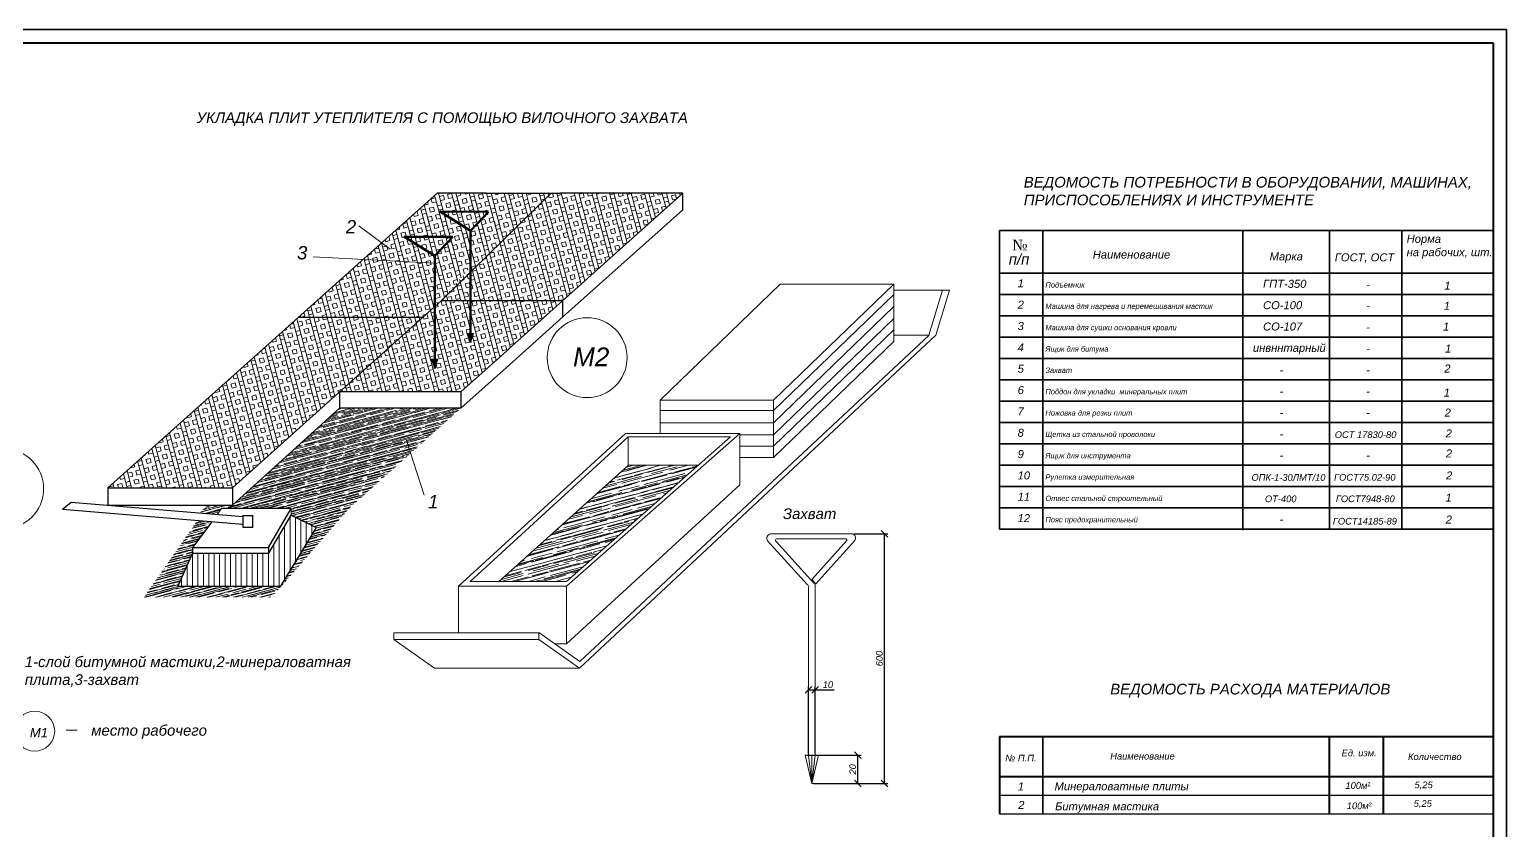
# Model space of a CAD drawing. Header units: millimetres. Extents: x 3254 to 5837, y -104 to 1724.
# Drawn here: x 5283 to 5837, y 795 to 1095 of the extents above; entities that cross this region are included whole.
import ezdxf

# ---------------------------------------------------------------- set-up
doc = ezdxf.new("R2010")
doc.units = ezdxf.units.MM
for name, color, linetype, lineweight in [('Нормальная', 5, 'Continuous', 25), ('Основная', 7, 'Continuous', 40), ('Средняя', 94, 'Continuous', 30), ('Толстая', 6, 'Continuous', 35), ('Тонкая', 6, 'Continuous', 13)]:
    doc.layers.add(name, color=color, linetype=linetype, lineweight=lineweight)
doc.styles.get("Standard").update_dxf_attribs({"font": 'ARIALI.TTF'})
doc.dimstyles.new('ISO-25', dxfattribs={"dimtxt": 2.5, "dimasz": 2.5, "dimexe": 1.25, "dimexo": 0.625, "dimtad": 1, "dimtxsty": 'Standard', "dimcen": 2.5, "dimadec": 0, "dimazin": 0, "dimtfac": 1, "dimtmove": 0, "dimatfit": 3, "dimfxl": 0, "dimarcsym": 0})
pattern_1 = [(15, (11582.336, -3953.8289), (2.37009657, 1.94986621), [19.05, -2.54, 6.35, -1.27]), (15, (11583.8032, -3952.7784), (-1.66389705, 1.30284513), [3.81, -0.4191, 7.62, -0.9525]), (15, (11582.66994, -3952.62185), (6.15874503, 2.53114726), [10.16, -1.778, 5.08, -1.27])]
pattern_2 = [(105, (11582.336, -3877.091), (-6.133629, -1.643501), []), (105, (11583.8694, -3876.68), (-6.133629, -1.643501), []), (15, (11582.336, -3877.091), (-1.643501, 6.133629), [-1.5875, 1.5875]), (15, (11581.925, -3875.558), (-1.643501, 6.133629), [-1.5875, 1.5875]), (15, (11581.514, -3874.0243), (-1.643501, 6.133629), [1.5875, -1.5875]), (15, (11581.1034, -3872.491), (-1.643501, 6.133629), [1.5875, -1.5875]), (105, (11585.403, -3876.2694), (-6.133629, -1.643501), [1.5875, -1.5875]), (105, (11586.936, -3875.8585), (-6.133629, -1.643501), [1.5875, -1.5875])]

# ---------------------------------------------------------------- blocks, each defined once
blk = doc.blocks.new('_OBLIQUE')
at = {"color": 0, "linetype": 'ByBlock'}
blk.add_line((-0.5, -0.5), (0.5, 0.5), dxfattribs=at)
blk = doc.blocks.new('*D473')
at = {"layer": 'DEFPOINTS', "color": 0}
for p in [(5591.56, 905.73), (5603.54, 905.73), (5594.12, 812.2)]:
    blk.add_point(p, dxfattribs=at)
at = {"layer": 'Тонкая', "color": 0, "lineweight": -2}
for p, q in [((5592.19, 905.73), (5604.79, 905.73)), ((5603.54, 812.2), (5603.54, 905.73)), ((5594.75, 812.2), (5604.79, 812.2))]:
    blk.add_line(p, q, dxfattribs=at)
at = {"layer": 'Тонкая', "color": 0, "lineweight": -2, "xscale": 2.5, "yscale": 2.5, "zscale": 2.5}
for p, rotation in [((5603.54, 905.73), 90), ((5603.54, 812.2), 270)]:
    blk.add_blockref('_OBLIQUE', p, dxfattribs=dict(at, rotation=rotation))
at = {"layer": 'Тонкая', "color": 0, "insert": (5601.64, 858.97), "char_height": 2.5, "attachment_point": 5, "rotation": 90}
blk.add_mtext('600', dxfattribs=at)
blk = doc.blocks.new('*D475')
at = {"layer": 'DEFPOINTS', "color": 0}
for p in [(5577.51, 847.27), (5575.08, 822.73), (5577.51, 822.73)]:
    blk.add_point(p, dxfattribs=at)
at = {"layer": 'Тонкая', "color": 0, "lineweight": -2}
for p, q in [((5575.08, 823.35), (5575.08, 848.52)), ((5575.08, 847.27), (5577.51, 847.27)), ((5577.51, 823.35), (5577.51, 848.52)), ((5577.51, 847.27), (5584.66, 847.27))]:
    blk.add_line(p, q, dxfattribs=at)
at = {"layer": 'Тонкая', "color": 0, "lineweight": -2, "xscale": 2.5, "yscale": 2.5, "zscale": 2.5, "rotation": 180}
blk.add_blockref('_OBLIQUE', (5575.08, 847.27), dxfattribs=at)
at = {"layer": 'Тонкая', "color": 0, "lineweight": -2, "xscale": 2.5, "yscale": 2.5, "zscale": 2.5}
blk.add_blockref('_OBLIQUE', (5577.51, 847.27), dxfattribs=at)
at = {"layer": 'Тонкая', "color": 0, "insert": (5582.33, 849.17), "char_height": 2.5, "attachment_point": 5}
blk.add_mtext('10', dxfattribs=at)
blk = doc.blocks.new('*D474')
at = {"layer": 'DEFPOINTS', "color": 0}
for p in [(5573.76, 822.73), (5593.53, 822.73), (5576.29, 812.2)]:
    blk.add_point(p, dxfattribs=at)
at = {"layer": 'Тонкая', "color": 0, "lineweight": -2}
for p, q in [((5574.38, 822.73), (5594.78, 822.73)), ((5593.53, 812.2), (5593.53, 822.73)), ((5576.92, 812.2), (5594.78, 812.2))]:
    blk.add_line(p, q, dxfattribs=at)
at = {"layer": 'Тонкая', "color": 0, "lineweight": -2, "xscale": 2.5, "yscale": 2.5, "zscale": 2.5}
for p, rotation in [((5593.53, 822.73), 90), ((5593.53, 812.2), 270)]:
    blk.add_blockref('_OBLIQUE', p, dxfattribs=dict(at, rotation=rotation))
at = {"layer": 'Тонкая', "color": 0, "insert": (5591.63, 817.46), "char_height": 2.5, "attachment_point": 5, "rotation": 90}
blk.add_mtext('20', dxfattribs=at)

msp = doc.modelspace()

# ---------------------------------------------------------------- hatches: boundary and pattern name
at = {"layer": 'Тонкая'}
h = msp.add_hatch(dxfattribs=at)
h.set_pattern_fill('BOX', color=0, scale=0.25, angle=15, style=0)
h.set_pattern_definition(pattern_2)
h.paths.add_polyline_path([(5390.731, 993.086), (5383.677, 986.766), (5430.294, 986.766), (5434.943, 990.93), (5434.943, 1009.935), (5423.306, 1017.21), (5427.448, 1018.39), (5432.598, 1019.568), (5432.199, 1021.481), (5436.261, 1023.056), (5440.061, 1021.585), (5439.473, 1023.228), (5444.427, 1025.248), (5444.261, 1025.316), (5442.339, 1024.877), (5441.94, 1026.79), (5446.002, 1028.365), (5449.116, 1027.16), (5453.846, 1032.568), (5454.159, 1033.478), (5435.822, 1033.478)])
h.paths.add_polyline_path([(5434.943, 990.93), (5437.349, 993.086), (5448.317, 1005.793), (5448.317, 1019.429), (5441.681, 1017.056), (5434.943, 1009.935)], flags=17)
h.paths.add_polyline_path([(5448.317, 1005.793), (5458.526, 1017.622), (5459.752, 1023.688, -0.0495224), (5458.664, 1023.13), (5448.317, 1019.429)])
h = msp.add_hatch(dxfattribs=at)
h.set_pattern_fill('BOX', color=0, scale=0.25, angle=15, style=0)
h.set_pattern_definition(pattern_2)
h.paths.add_polyline_path([(5473.44, 1033.478), (5453.668, 1033.478), (5435.822, 1033.478), (5416.784, 1016.424), (5416.784, 1008.131), (5434.943, 1007.177), (5434.943, 990.93), (5437.349, 993.086), (5458.526, 1017.622)])
h = msp.add_hatch(dxfattribs=at)
h.set_pattern_fill('BOX', color=0, scale=0.25, angle=15, style=0)
h.set_pattern_definition(pattern_2)
h.paths.add_polyline_path([(5527.901, 1033.478), (5482.032, 1033.478), (5473.44, 1033.478), (5458.526, 1017.622), (5448.317, 1005.793), (5448.317, 993.086), (5464.311, 993.086), (5481.826, 993.086), (5482.81, 993.086)])
h.paths.add_polyline_path([(5482.81, 993.086), (5481.826, 993.086), (5464.311, 993.086), (5448.317, 993.086), (5448.317, 980.852), (5449.421, 980.852), (5448.317, 977.39), (5447.025, 980.852), (5448.317, 980.852), (5448.317, 993.086), (5437.349, 993.086), (5434.943, 990.93), (5434.943, 971.171), (5436.047, 971.171), (5434.943, 967.71), (5433.651, 971.171), (5434.943, 971.171), (5434.943, 990.93), (5416.784, 974.664), (5416.784, 958.953), (5444.707, 958.953), (5462.912, 975.26)])
h = msp.add_hatch(dxfattribs=at)
h.set_pattern_fill('BOX', color=0, scale=0.25, angle=15, style=0)
h.set_pattern_definition([(105, (11582.336, -3928.8256), (-6.133629, -1.643501), []), (105, (11583.8694, -3928.415), (-6.133629, -1.643501), []), (15, (11582.336, -3928.8256), (-1.643501, 6.133629), [-1.5875, 1.5875]), (15, (11581.925, -3927.292), (-1.643501, 6.133629), [-1.5875, 1.5875]), (15, (11581.514, -3925.759), (-1.643501, 6.133629), [1.5875, -1.5875]), (15, (11581.1034, -3924.2254), (-1.643501, 6.133629), [1.5875, -1.5875]), (105, (11585.403, -3928.004), (-6.133629, -1.643501), [1.5875, -1.5875]), (105, (11586.936, -3927.593), (-6.133629, -1.643501), [1.5875, -1.5875])])
h.paths.add_polyline_path([(5448.317, 1005.793), (5437.349, 993.086), (5448.317, 993.086)])
h = msp.add_hatch(dxfattribs=at)
h.set_pattern_fill('BOX', color=0, scale=0.25, angle=15, style=0)
h.set_pattern_definition(pattern_2)
h.paths.add_polyline_path([(5416.784, 974.664), (5399.246, 958.953), (5416.784, 958.953)], flags=17)
h.paths.add_polyline_path([(5416.784, 974.664), (5416.784, 986.766), (5383.677, 986.766), (5312.437, 922.95), (5359.054, 922.95)])
h.paths.add_polyline_path([(5430.294, 986.766), (5416.784, 986.766), (5416.784, 974.664)])
h = msp.add_hatch(color=0, dxfattribs=at)
h.paths.add_polyline_path([(5448.317, 980.852), (5447.025, 980.852), (5448.317, 977.39)])
h.paths.add_polyline_path([(5449.421, 980.852), (5448.317, 980.852), (5448.317, 977.39)])
h = msp.add_hatch(color=0, dxfattribs=at)
h.paths.add_polyline_path([(5434.943, 971.171), (5433.651, 971.171), (5434.943, 967.71)])
h.paths.add_polyline_path([(5436.047, 971.171), (5434.943, 971.171), (5434.943, 967.71)])
h = msp.add_hatch(dxfattribs=at)
h.set_pattern_fill('AR-RROOF', color=0, scale=0.05, angle=15, style=0)
h.set_pattern_definition(pattern_1)
h.paths.add_polyline_path([(5444.707, 952.782), (5399.246, 952.782), (5359.054, 916.534), (5403.027, 915.511)])
h = msp.add_hatch(dxfattribs=at)
h.set_pattern_fill('AR-RROOF', color=0, scale=0.078, angle=15, style=0)
h.set_pattern_definition([(15, (14974.0803, -6655.4799), (3.69735065, 3.0417913), [29.718, -3.9624, 9.906, -1.9812]), (15, (14976.3691, -6653.841), (-2.5956794, 2.0324384), [5.9436, -0.653796, 11.8872, -1.4859]), (15, (14974.6013, -6653.5968), (9.60764225, 3.94858972), [15.8496, -2.77368, 7.9248, -1.9812])])
h.paths.add_polyline_path([(5458.852, 887.904), (5484.282, 887.904), (5533.731, 931.425), (5507.385, 931.425)])
h = msp.add_hatch(dxfattribs=at)
h.set_pattern_fill('AR-RROOF', color=0, scale=0.05, angle=15, style=0)
h.set_pattern_definition(pattern_1)
h.paths.add_polyline_path([(5403.028, 915.511), (5359.308, 916.528), (5358.003, 915.176), (5381.101, 915.176), (5381.097, 915.169), (5381.097, 912.788), (5390.454, 908.055), (5377.131, 886.158), (5338.669, 886.158), (5344.118, 898.534), (5344.118, 900.619), (5351.319, 910.284), (5346.03, 910.733), (5325.924, 881.928), (5373.787, 881.928)])
h = msp.add_hatch(dxfattribs=at)
h.set_pattern_fill('AR-RROOF', color=0, scale=0.05, angle=15, style=0)
h.set_pattern_definition(pattern_1)
h.paths.add_polyline_path([(5354.964, 915.176), (5358.003, 915.176), (5359.308, 916.528), (5359.054, 916.534), (5349.762, 916.534), (5346.902, 913.569), (5353.359, 913.022)])
h = msp.add_hatch(dxfattribs=at)
h.set_pattern_fill('LINE', color=0, scale=0.64, angle=90, style=0)
h.set_pattern_definition([(90, (21457.8796, -11392.392), (-2.032, 1e-16), [])])
h.paths.add_polyline_path([(5390.454, 908.055), (5381.101, 912.786), (5372.761, 898.534), (5344.118, 898.534), (5338.669, 886.158), (5377.131, 886.158)])

# ---------------------------------------------------------------- linework, layer by layer
at = {"layer": 'Основная'}
msp.add_line((5015.709, 1089.754), (5831.709, 1089.754), dxfattribs=at)
at = {"layer": 'Основная', "color": 0}
for p, q in [((5831.709, 1089.754), (5831.709, 505.754)), ((5646.699, 829.719), (5831.699, 829.719)), ((5646.699, 829.719), (5646.699, 800.719)), ((5770.284, 829.719), (5770.284, 800.719)), ((5790.532, 829.719), (5790.532, 800.719)), ((5646.699, 814.719), (5831.699, 814.719))]:
    msp.add_line(p, q, dxfattribs=at)
at = {"layer": 'Средняя', "color": 0, "lineweight": 30}
for p, q in [((5481.731, 985.889), (5527.901, 1027.175)), ((5444.707, 952.782), (5462.912, 969.061))]:
    msp.add_line(p, q, dxfattribs=at)
at = {"layer": 'Толстая', "color": 0}
for p, q in [((4995.709, 1094.754), (5836.709, 1094.754)), ((5836.709, 1094.754), (5836.709, 500.754)), ((5646.676, 1019.42), (5831.629, 1019.42)), ((5646.676, 1019.42), (5646.676, 907.42)), ((5662.85, 1019.42), (5662.85, 907.42)), ((5737.917, 1019.42), (5737.917, 907.151)), ((5770.389, 1019.42), (5770.389, 907.42)), ((5797.499, 1019.42), (5797.499, 907.42)), ((5646.676, 1003.42), (5831.629, 1003.42)), ((5646.676, 995.42), (5831.629, 995.42)), ((5646.676, 987.42), (5831.629, 987.42)), ((5646.676, 979.42), (5831.629, 979.42)), ((5646.676, 971.42), (5831.629, 971.42)), ((5646.676, 963.42), (5831.629, 963.42)), ((5646.676, 955.42), (5831.629, 955.42)), ((5646.676, 947.42), (5831.629, 947.42)), ((5646.676, 939.42), (5831.629, 939.42)), ((5646.676, 931.42), (5831.629, 931.42)), ((5646.676, 923.42), (5831.629, 923.42)), ((5646.676, 915.42), (5831.629, 915.42)), ((5646.676, 907.42), (5831.629, 907.42)), ((5662.878, 829.815), (5662.878, 800.484))]:
    msp.add_line(p, q, dxfattribs=at)
at = {"layer": 'Тонкая', "color": 0, "lineweight": 30}
for p, q in [((5435.822, 1033.478), (5390.731, 993.086)), ((5454.159, 1033.478), (5435.822, 1033.478)), ((5437.349, 993.086), (5478.584, 1033.478)), ((5453.668, 1033.478), (5482.032, 1033.478)), ((5527.901, 1033.478), (5482.032, 1033.478)), ((5527.901, 1033.478), (5482.81, 993.086)), ((5527.901, 1027.175), (5527.901, 1033.478)), ((5390.731, 993.086), (5312.437, 922.95)), ((5437.349, 993.086), (5359.054, 922.95)), ((5464.311, 993.086), (5437.349, 993.086)), ((5462.736, 975.103), (5482.81, 993.086)), ((5481.826, 993.086), (5464.311, 993.086)), ((5482.81, 993.086), (5481.826, 993.086)), ((5482.81, 993.086), (5482.81, 986.854)), ((5430.464, 986.766), (5383.677, 986.766)), ((5462.912, 969.061), (5481.731, 985.889)), ((5462.912, 975.26), (5444.707, 958.953)), ((5444.707, 958.953), (5399.246, 958.953)), ((5399.246, 958.953), (5399.246, 952.782)), ((5444.707, 958.953), (5444.707, 952.782)), ((5399.246, 952.782), (5359.054, 916.534)), ((5444.707, 952.782), (5399.246, 952.782)), ((5312.437, 922.95), (5359.054, 922.95)), ((5312.437, 922.95), (5312.437, 916.534)), ((5359.054, 922.95), (5359.054, 916.534)), ((5295.441, 915.023), (5298.657, 917.66)), ((5295.441, 915.023), (5362.964, 909.297)), ((5298.657, 917.66), (5362.964, 912.207)), ((5312.437, 916.534), (5359.054, 916.534)), ((5381.101, 915.176), (5354.964, 915.176)), ((5372.584, 900.619), (5381.101, 915.176)), ((5351.319, 910.284), (5344.118, 900.619)), ((5362.941, 912.637), (5366.751, 912.637)), ((5372.761, 898.534), (5381.101, 912.786)), ((5390.454, 908.055), (5377.131, 886.158)), ((5381.101, 912.786), (5390.454, 908.055)), ((5344.118, 898.534), (5338.669, 886.158)), ((5344.118, 900.619), (5372.584, 900.619)), ((5344.118, 900.619), (5344.118, 898.534)), ((5344.118, 898.534), (5372.761, 898.534)), ((5372.605, 900.619), (5372.605, 898.534)), ((5338.669, 886.158), (5377.131, 886.158)), ((5646.699, 807.719), (5781.699, 807.719)), ((5781.699, 807.719), (5831.699, 807.719)), ((5646.699, 800.719), (5831.709, 800.719))]:
    msp.add_line(p, q, dxfattribs=at)
at = {"layer": 'Тонкая', "color": 0, "lineweight": 60}
for p, q in [((5436.716, 1026.622), (5448.352, 1019.347)), ((5436.926, 1026.491), (5455.091, 1026.467)), ((5448.352, 1019.347), (5455.091, 1026.467)), ((5448.317, 1019.429), (5448.317, 977.39)), ((5423.306, 1017.21), (5434.943, 1009.935)), ((5423.516, 1017.079), (5441.681, 1017.056)), ((5434.943, 1009.935), (5441.681, 1017.056)), ((5434.943, 1009.935), (5434.943, 967.71))]:
    msp.add_line(p, q, dxfattribs=at)
at = {"layer": 'Тонкая', "color": 0}
for p, q in [((5444.261, 1025.316), (5444.427, 1025.248)), ((5418.214, 1012.454), (5406.483, 1021.202)), ((5434.943, 1007.177), (5389.302, 1009.575)), ((5519.455, 955.782), (5564.383, 999.337)), ((5561.931, 955.782), (5607.09, 999.337)), ((5607.09, 999.337), (5564.383, 999.337)), ((5607.09, 977.853), (5607.09, 999.337)), ((5607.09, 997.073), (5627.856, 997.073)), ((5625.231, 997.073), (5620.198, 980.249)), ((5627.856, 997.073), (5622.823, 980.249)), ((5561.931, 951.914), (5607.09, 995.469)), ((5561.931, 947.373), (5607.09, 990.928)), ((5561.931, 942.832), (5607.09, 986.388)), ((5448.317, 977.39), (5447.025, 980.852)), ((5447.025, 980.852), (5449.421, 980.852)), ((5449.421, 980.852), (5448.317, 977.39)), ((5622.823, 980.249), (5489.204, 855.362)), ((5620.24, 980.249), (5489.306, 857.872)), ((5561.931, 938.628), (5607.09, 982.183)), ((5620.198, 980.249), (5607.09, 980.249)), ((5561.931, 934.297), (5607.09, 977.853)), ((5434.943, 967.71), (5433.651, 971.171)), ((5433.651, 971.171), (5436.047, 971.171)), ((5436.047, 971.171), (5434.943, 967.71)), ((5519.455, 955.782), (5519.455, 943.372)), ((5519.455, 955.782), (5561.931, 955.782)), ((5561.931, 934.297), (5561.931, 955.782)), ((5561.931, 951.914), (5519.455, 951.914)), ((5561.931, 947.373), (5519.455, 947.373)), ((5443.889, 886.105), (5506.474, 943.372)), ((5448.172, 887.904), (5507.385, 942.087)), ((5545.844, 942.087), (5484.282, 887.904)), ((5549.364, 943.372), (5484.296, 886.105)), ((5549.364, 943.372), (5506.474, 943.372)), ((5545.844, 942.087), (5507.385, 942.087)), ((5507.385, 942.087), (5507.385, 931.425)), ((5549.364, 924.084), (5549.364, 943.372)), ((5561.931, 942.832), (5549.364, 942.832)), ((5424.361, 940.712), (5430.92, 920.217)), ((5561.931, 938.628), (5549.364, 938.628)), ((5507.385, 931.282), (5458.852, 887.761)), ((5507.385, 931.425), (5533.731, 931.425)), ((5561.931, 934.297), (5549.364, 934.297)), ((5484.296, 864.543), (5549.364, 924.084)), ((5354.964, 915.176), (5353.359, 913.022)), ((5359.308, 916.528), (5358.003, 915.176)), ((5381.097, 915.176), (5381.097, 912.786)), ((5574.73, 886.615), (5559.703, 903.137)), ((5560.854, 905.731), (5591.562, 905.731)), ((5577.073, 887.294), (5562.883, 902.896)), ((5563.083, 903.799), (5589.165, 903.799)), ((5576.291, 888.616), (5589.447, 903.227)), ((5577.812, 887.032), (5592.431, 903.269)), ((5484.296, 886.105), (5443.889, 886.105)), ((5443.889, 886.105), (5443.889, 868.586)), ((5484.296, 887.904), (5448.172, 887.904)), ((5484.296, 864.543), (5484.296, 886.105)), ((5576.291, 888.616), (5577.812, 887.032)), ((5577.509, 822.728), (5577.509, 886.232)), ((5575.078, 885.647), (5575.078, 822.728)), ((5419.591, 866.111), (5419.591, 868.586)), ((5419.591, 868.586), (5473.983, 868.586)), ((5473.983, 866.111), (5419.591, 866.111)), ((5434.818, 855.362), (5419.596, 866.111)), ((5489.306, 857.872), (5473.983, 868.693)), ((5473.983, 866.111), (5473.983, 868.586)), ((5489.204, 855.362), (5473.983, 866.111)), ((5484.296, 864.543), (5479.859, 864.543)), ((5489.204, 855.362), (5434.818, 855.362)), ((5296.816, 832.166), (5300.85, 832.166)), ((5575.078, 822.728), (5573.756, 822.728)), ((5573.756, 822.728), (5576.293, 812.201)), ((5575.078, 822.728), (5578.821, 822.728)), ((5575.078, 822.728), (5576.293, 812.201)), ((5575.078, 822.728), (5577.509, 822.728)), ((5576.293, 822.728), (5576.293, 812.201)), ((5576.293, 812.201), (5578.821, 822.728)), ((5576.293, 812.201), (5577.509, 822.728)), ((5576.293, 812.201), (5594.122, 812.201))]:
    msp.add_line(p, q, dxfattribs=at)
at = {"layer": 'Тонкая', "color": 0, "lineweight": 30}
msp.add_lwpolyline([(5362.964, 912.644), (5362.964, 908.285), (5366.775, 908.285), (5366.775, 912.644)], dxfattribs=at)
at = {"layer": 'Тонкая', "color": 0}
for centre, radius in [((5492.076, 971.766), 14.984), ((5273.321, 922.618), 14.984), ((5284.982, 831.763), 7.492)]:
    msp.add_circle(centre, radius, dxfattribs=at)
for centre, radius, start, end in [((5561.103, 904.068), 1.682, 98.54309, 213.61459), ((5563.126, 903.316), 0.485, 95.18986, 239.89379), ((5589.033, 903.379), 0.44, 339.86899, 72.59325), ((5590.997, 904.147), 1.682, 328.50917, 70.36034), ((5574.353, 885.933), 0.779, 338.45652, 61.07969), ((5576.516, 886.447), 1.014, 348.21596, 56.7238)]:
    msp.add_arc(centre, radius, start, end, dxfattribs=at)

# ---------------------------------------------------------------- texts
at = {"layer": 'Нормальная', "color": 0, "attachment_point": 1}
for s, insert, char_height, width in [('{\\fArial|b0|i1|c204|p34;Захват}', (5565.47, 915.269), 4, 192.73333), ('{\\fArial|b0|i1|c204|p34;№ П.П.}', (5648.796, 822.899), 2.5, 13.12794), ('{\\fArial|b0|i1|c204|p34;1}', (5653.519, 812.522), 3, 7.2239), ('{\\fArial|b0|i1|c204|p34;2}', (5653.663, 805.594), 3, 7.2239)]:
    msp.add_mtext(s, dxfattribs=dict(at, insert=insert, char_height=char_height, width=width))
at = {"layer": 'Средняя', "color": 0, "char_height": 4, "attachment_point": 1}
for s, insert, width in [('{\\fArial|b0|i1|c204|p34;УКЛАДКА ПЛИТ УТЕПЛИТЕЛЯ С ПОМОЩЬЮ ВИЛОЧНОГО ЗАХВАТА}', (5345.645, 1063.71), 192.73333), ('{\\fArial|b0|i1|c204|p34;\\H0.9997x;ВЕДОМОСТЬ РАСХОДА МАТЕРИАЛОВ\\fArial|b0|i1|c0|p34;}', (5688.166, 849.519), 184.33961)]:
    msp.add_mtext(s, dxfattribs=dict(at, insert=insert, width=width))
at = {"layer": 'Средняя', "color": 0, "lineweight": -2, "char_height": 4, "width": 156.72381, "attachment_point": 1}
for s, insert in [('{\\fArial|b0|i1|c204|p34;1-слой битумной мастики,2-минераловатная плита,3-захват}', (5281.258, 859.772)), ('{\\fArial|b0|i1|c204|p34;место рабочего}', (5306.167, 834.058))]:
    msp.add_mtext(s, dxfattribs=dict(at, insert=insert))
at = {"layer": 'Толстая', "color": 0, "attachment_point": 1}
for s, insert, char_height, width in [('{\\fArial|b0|i1|c204|p34;ВЕДОМОСТЬ ПОТРЕБНОСТИ В ОБОРУДОВАНИИ, МАШИНАХ, ПРИСПОСОБЛЕНИЯХ И ИНСТРУМЕНТЕ }', (5655.767, 1039.539), 4, 199.64158), ('{\\fArial|b0|i1|c204|p34;Норма \\Pна рабочих, шт.}', (5799.298, 1017.806), 3, 45.00807), ('{\\fArial|b0|i1|c204|p34;Наименование}', (5681.633, 1011.912), 3, 62.9641), ('{\\fArial|b0|i1|c204|p34;Марка}', (5747.928, 1011.221), 3, 62.9641), ('{\\fArial|b0|i1|c204|p34;ГОСТ, ОСТ}', (5772.346, 1010.863), 3, 62.9641), ('{\\fArial|b0|i1|c204|p34;1}', (5653.446, 1001.117), 3, 9.19281), ('{\\fArial|b0|i1|c204|p34;Подъемник}', (5663.867, 1000.035), 2, 75.06676), ('{\\fArial|b0|i1|c204|p34;ГПТ-350}', (5745.453, 1000.939), 3, 28.35726), ('{\\fArial|b0|i1|c204|p34;-}', (5784.123, 1000.711), 3, 28.35726), ('{\\fArial|b0|i1|c204|p34;1}', (5813.414, 1000.246), 3, 11.90775), ('{\\fArial|b0|i1|c204|p34;2}', (5653.446, 993.117), 3, 9.19281), ('{\\fArial|b0|i1|c204|p34;\\H0.6667x;Машина для нагрева и перемешивания мастик}', (5663.867, 992.035), 3, 75.06676), ('{\\fArial|b0|i1|c204|p34;СО-100}', (5745.453, 992.939), 3, 28.35726), ('{\\fArial|b0|i1|c204|p34;1}', (5813.215, 992.7), 3, 11.90775), ('{\\fArial|b0|i1|c204|p34;-}', (5784.123, 992.711), 3, 28.35726), ('{\\fArial|b0|i1|c204|p34;3}', (5653.446, 985.117), 3, 9.19281), ('{\\fArial|b0|i1|c204|p34;Машина для сушки основания кровли}', (5663.867, 984.035), 2, 75.06676), ('{\\fArial|b0|i1|c204|p34;СО-107}', (5745.453, 984.939), 3, 28.35726), ('{\\fArial|b0|i1|c204|p34;-}', (5784.123, 984.711), 3, 28.35726), ('{\\fArial|b0|i1|c204|p34;1}', (5812.927, 984.915), 3, 11.90775), ('{\\fArial|b0|i1|c204|p34;4}', (5653.446, 977.117), 3, 9.19281), ('{\\fArial|b0|i1|c204|p34;Ящик для битума}', (5663.867, 976.035), 2, 75.06676), ('{\\fArial|b0|i1|c204|p34;инвннтарный}', (5741.667, 976.939), 3, 28.35726), ('{\\fArial|b0|i1|c204|p34;-}', (5784.123, 976.711), 3, 28.35726), ('{\\fArial|b0|i1|c204|p34;1}', (5813.677, 976.67), 3, 11.90775), ('{\\fArial|b0|i1|c204|p34;5}', (5653.446, 969.117), 3, 9.19281), ('{\\fArial|b0|i1|c204|p34;2}', (5813.427, 969.175), 3, 11.90775), ('{\\fArial|b0|i1|c204|p34;Захват}', (5663.867, 968.035), 2, 75.06676), ('{\\fArial|b0|i1|c204|p34;-}', (5751.651, 968.711), 3, 28.35726), ('{\\fArial|b0|i1|c204|p34;-}', (5784.123, 968.711), 3, 28.35726), ('{\\fArial|b0|i1|c204|p34;6}', (5653.446, 961.117), 3, 9.19281), ('{\\fArial|b0|i1|c204|p34;Поддон для укладки  минеральных плит}', (5663.867, 960.035), 2, 75.06676), ('{\\fArial|b0|i1|c204|p34;-}', (5751.651, 960.711), 3, 28.35726), ('{\\fArial|b0|i1|c204|p34;-}', (5784.123, 960.711), 3, 28.35726), ('{\\fArial|b0|i1|c204|p34;1}', (5813.197, 960.18), 3, 11.90775), ('{\\fArial|b0|i1|c204|p34;7}', (5653.446, 953.117), 3, 9.19281), ('{\\fArial|b0|i1|c204|p34;2}', (5813.55, 952.668), 3, 11.90775), ('{\\fArial|b0|i1|c204|p34;Ножовка для резки плит}', (5663.867, 952.035), 2, 75.06676), ('{\\fArial|b0|i1|c204|p34;-}', (5751.651, 952.711), 3, 28.35726), ('{\\fArial|b0|i1|c204|p34;-}', (5784.123, 952.711), 3, 28.35726), ('{\\fArial|b0|i1|c204|p34;8}', (5653.446, 945.117), 3, 9.19281), ('{\\fArial|b0|i1|c204|p34;Щетка из стальной проволоки}', (5663.867, 944.035), 2, 75.06676), ('{\\fArial|b0|i1|c204|p34;-}', (5751.651, 944.711), 3, 28.35726), ('{\\fArial|b0|i1|c204|p34;ОСТ 17830-80}', (5772.348, 944.151), 2.5, 28.35726), ('{\\fArial|b0|i1|c204|p34;2}', (5813.933, 944.858), 3, 11.90775), ('{\\fArial|b0|i1|c204|p34;9}', (5653.446, 937.117), 3, 9.19281), ('{\\fArial|b0|i1|c204|p34;Ящик для инструмента}', (5663.867, 936.035), 2, 75.06676), ('{\\fArial|b0|i1|c204|p34;2}', (5813.997, 937.356), 3, 11.90775), ('{\\fArial|b0|i1|c204|p34;-}', (5751.651, 936.711), 3, 28.35726), ('{\\fArial|b0|i1|c204|p34;-}', (5784.123, 936.711), 3, 28.35726), ('{\\fArial|b0|i1|c204|p34;10}', (5653.446, 929.117), 3, 9.19281), ('{\\fArial|b0|i1|c204|p34;Рулетка измерительная}', (5663.867, 928.035), 2, 75.06676), ('{\\fArial|b0|i1|c204|p34;ОПК-1-30ЛМТ/10}', (5741.107, 928.1), 2.5, 28.35726), ('{\\fArial|b0|i1|c204|p34;ГОСТ75.02-90}', (5772.067, 928.151), 2.5, 28.35726), ('{\\fArial|b0|i1|c204|p34;2}', (5814.058, 929.111), 3, 11.90775), ('{\\fArial|b0|i1|c204|p34;11}', (5653.446, 921.117), 3, 9.19281), ('{\\fArial|b0|i1|c204|p34;Отвес стальной строительный}', (5663.867, 920.035), 2, 75.06676), ('{\\fArial|b0|i1|c204|p34;ОТ-400}', (5746.15, 920.1), 2.5, 28.35726), ('{\\fArial|b0|i1|c204|p34;ГОСТ7948-80}', (5772.739, 920.1), 2.5, 28.35726), ('{\\fArial|b0|i1|c204|p34;1}', (5813.854, 920.795), 3, 11.90775), ('{\\fArial|b0|i1|c204|p34;12}', (5653.446, 913.117), 3, 9.19281), ('{\\fArial|b0|i1|c204|p34;Пояс предохранительный}', (5663.867, 912.035), 2, 75.06676), ('{\\fArial|b0|i1|c204|p34;-}', (5751.651, 912.711), 3, 28.35726), ('{\\fArial|b0|i1|c204|p34;ГОСТ14185-89}', (5771.615, 911.707), 2.5, 28.35726), ('{\\fArial|b0|i1|c204|p34;2}', (5813.956, 912.587), 3, 11.90775)]:
    msp.add_mtext(s, dxfattribs=dict(at, insert=insert, char_height=char_height, width=width))
at = {"layer": 'Толстая', "color": 0, "char_height": 4, "attachment_point": 1}
for s, insert in [('{\\fTimes New Roman|b0|i0|c204|p18;№}', (5651.415, 1015.959)), ('{\\fArial|b0|i1|c204|p34;п/п}', (5650.133, 1010.613))]:
    msp.add_mtext(s, dxfattribs=dict(at, insert=insert))
at = {"layer": 'Тонкая', "color": 0, "attachment_point": 1}
for s, insert, char_height, width in [('{\\fArial|b0|i1|c204|p34;2}', (5401.603, 1023.325), 5, 4.07225), ('{\\fArial|b0|i1|c204|p34;3}', (5383.288, 1013.595), 5, 4.07225), ('{\\fArial|b0|i1|c204|p34;М2}', (5486.807, 975.573), 7, 17.78507), ('1', (5432.432, 920.302), 5, 4.07225), ('{\\fArial|b0|i1|c204|p34;М1}', (5283.163, 832.96), 3.5, 8.89254), ('{\\fArial|b0|i1|c204|p34;Наименование}', (5688.169, 823.634), 2.5, 86.05851), ('{\\fArial|b0|i1|c204|p34;Ед. изм.}', (5774.925, 824.805), 2.5, 15.74612), ('{\\fArial|b0|i1|c204|p34;Количество}', (5799.815, 823.446), 2.5, 15.74612), ('{\\fArial|b0|i1|c204|p34;Минераловатные плиты}', (5667.31, 812.616), 3, 56.82177), ('{\\fArial|b0|i1|c204|p34;100м\\fArial|b0|i0|c204|p32;²}', (5776.339, 812.632), 2.5, 19.21381), ('{\\fArial|b0|i1|c204|p34;5,25}', (5802.254, 812.894), 2.5, 19.21381), ('{\\fArial|b0|i1|c204|p34;Битумная мастика}', (5667.499, 805.089), 3, 56.82177), ('{\\fArial|b0|i1|c204|p34;100м\\fArial|b0|i0|c204|p32;²}', (5776.846, 805.025), 2.5, 19.21381), ('{\\fArial|b0|i1|c204|p34;5,25}', (5801.933, 805.894), 2.5, 19.21381)]:
    msp.add_mtext(s, dxfattribs=dict(at, insert=insert, char_height=char_height, width=width))

# ---------------------------------------------------------------- dimensions: what is measured, and where the dimension line sits
at = {"layer": 'Тонкая', "color": 0}
for base, p1, p2, text, picture, middle in [((5603.538, 905.731), (5594.122, 812.201), (5591.562, 905.731), '600', '*D473', (5601.637, 858.966)), ((5593.528, 822.728), (5576.293, 812.201), (5573.756, 822.728), '20', '*D474', (5591.627, 817.465))]:
    dim = msp.add_linear_dim(base=base, p1=p1, p2=p2, angle=270, text=text, dimstyle='ISO-25', override={"dimblk1": 'OBLIQUE', "dimblk2": 'OBLIQUE', "dimsah": 1}, dxfattribs=at)
    dim.commit()
    dim.dimension.update_dxf_attribs({"geometry": picture, "text_midpoint": middle})
dim = msp.add_linear_dim(base=(5577.509, 847.27), p1=(5575.078, 822.728), p2=(5577.509, 822.728), text='10', dimstyle='ISO-25', override={"dimblk1": 'OBLIQUE', "dimblk2": 'OBLIQUE', "dimsah": 1}, dxfattribs=at)
dim.commit()
dim.dimension.update_dxf_attribs({"geometry": '*D475', "text_midpoint": (5582.334, 849.171)})

doc.saveas('drawing.dxf')
